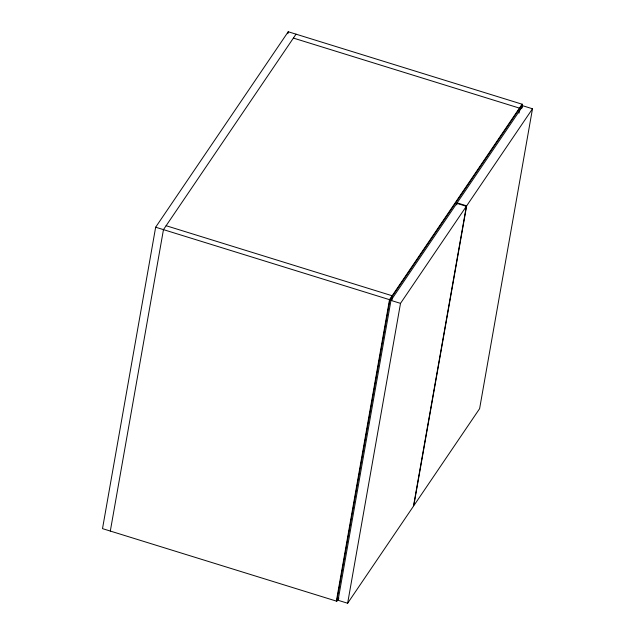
<?xml version="1.0" encoding="UTF-8"?>
<svg xmlns="http://www.w3.org/2000/svg" width="635" height="635" viewBox="0 0 635 635"><rect width="100%" height="100%" fill="white"/><g stroke="black" fill="none" stroke-linecap="round" stroke-linejoin="round"><path stroke-width="0.95" d="M521.827 108.244L522.51 104.338L288.226 31.75L155.654 227.211L102.505 528.637L336.788 601.234L338.915 598.106M110.315 531.058L163.465 229.632L296.037 34.171M287.885 33.703L288.226 31.75M336.359 601.099L389.509 299.664L522.081 104.203M336.788 601.234L389.938 299.799L522.51 104.338M390.969 300.411L338.09 600.289L347.639 603.25L413.48 506.174L466.36 206.288L456.811 203.327L390.969 300.411L400.51 303.363L466.36 206.288M391.827 300.236L392.597 295.894L166.116 225.719M347.639 603.25L400.51 303.363M456.763 204.851L457.105 202.898L522.954 105.815L532.495 108.775L479.615 408.662L413.774 505.738L466.654 205.851L532.495 108.775M519.001 113.125L519.859 108.252L293.386 38.076M336.891 600.313L337.947 598.749M457.105 202.898L466.654 205.851M155.654 227.211L389.938 299.799"/></g></svg>
